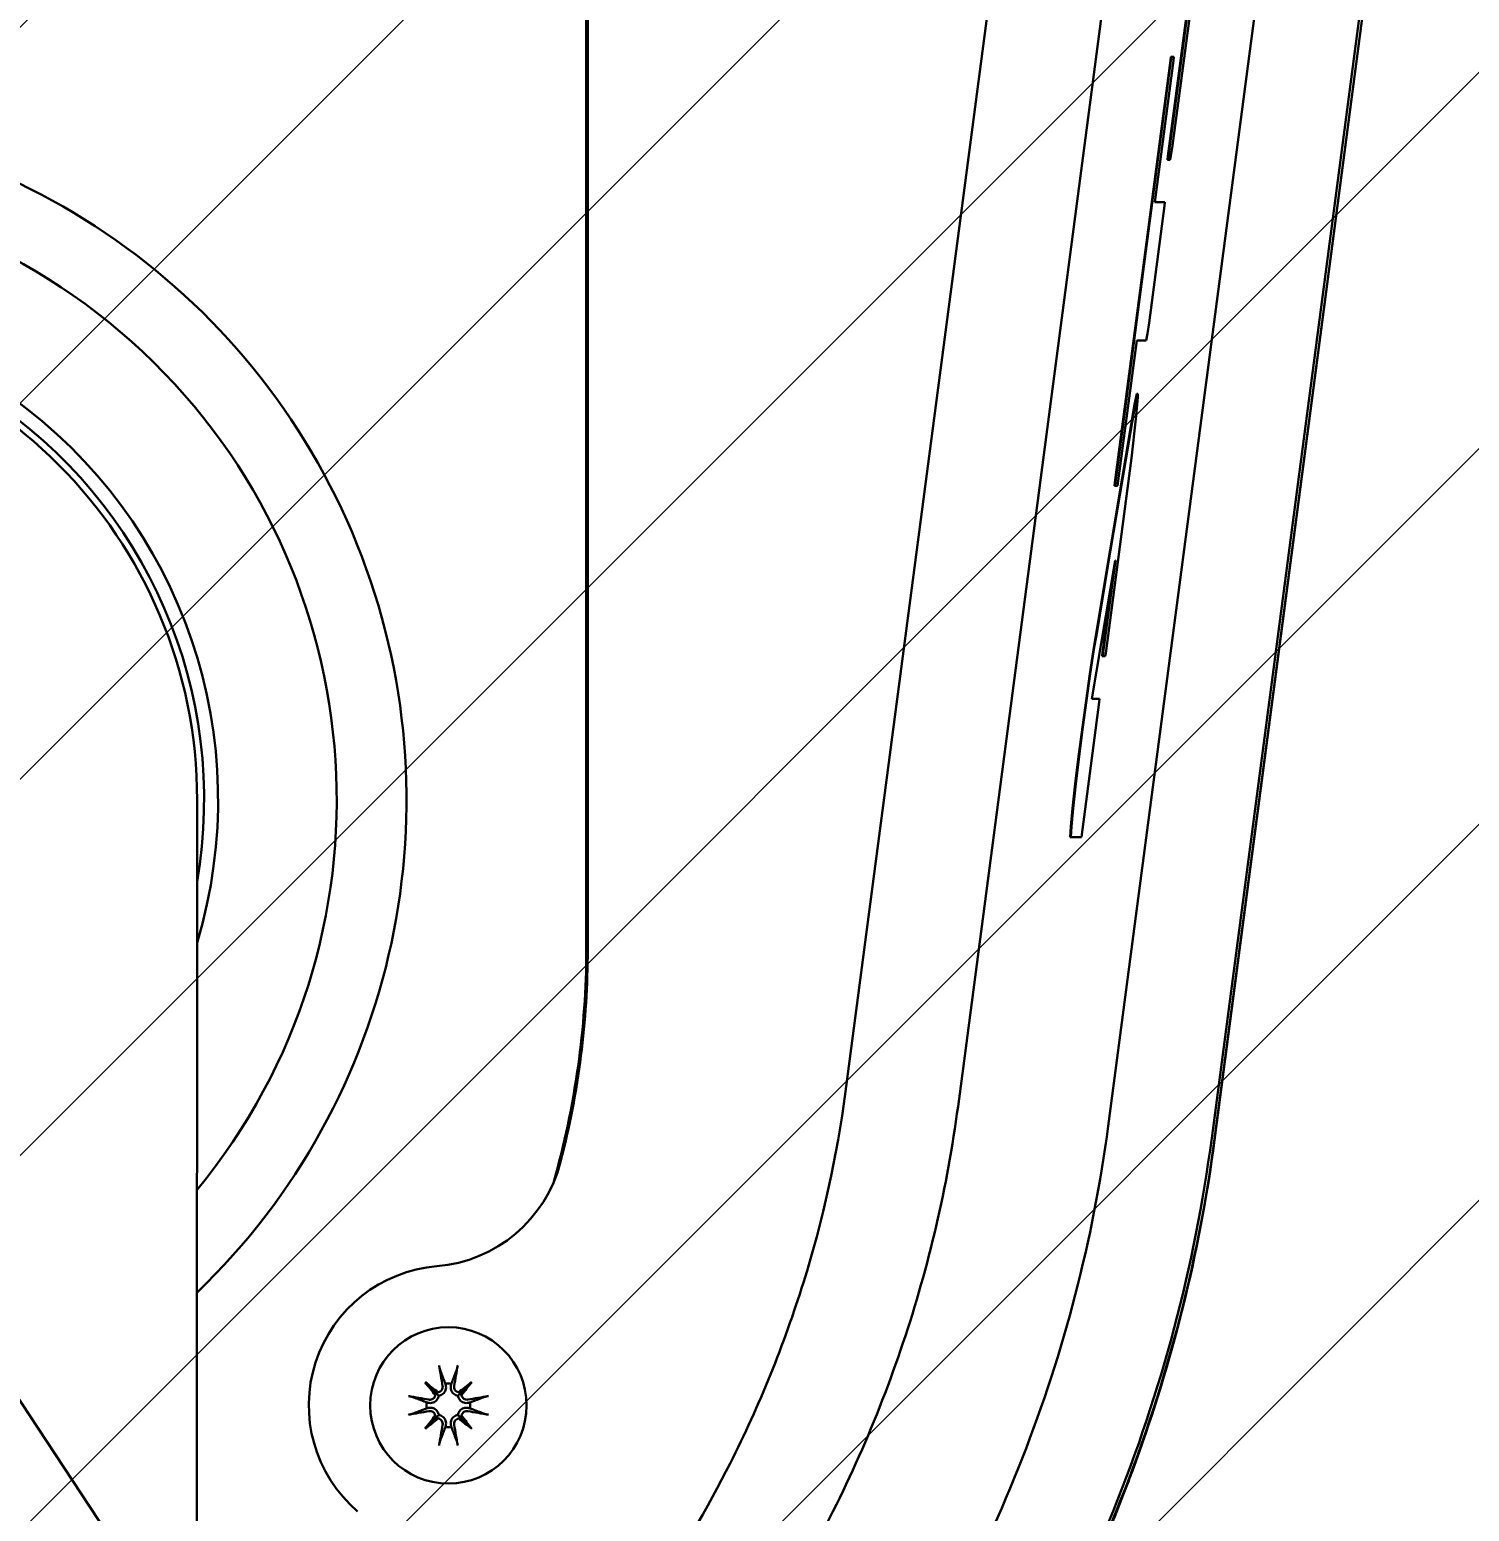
# Model space of a CAD drawing. Header units: millimetres. Extents: x 14 to 2348, y 26 to 1654.
# Drawn here: x 536.07 to 572.17, y 967.26 to 1004.41 of the extents above; entities that cross this region are included whole.
import ezdxf

# ---------------------------------------------------------------- set-up
doc = ezdxf.new("R2010")
doc.units = ezdxf.units.MM
doc.header["$LTSCALE"] = 4
for name, color, linetype, lineweight in [('可見邊線(ISO)', 7, 'Continuous', 30), ('標註(ISO)', 7, 'Continuous', 9), ('草圖幾何圖形(ISO)', 7, 'Continuous', 30)]:
    doc.layers.add(name, color=color, linetype=linetype, lineweight=lineweight)
doc.layers.add('填充線', color=7, linetype='Continuous', lineweight=9, true_color=0x1e1e47)
doc.styles.add('temp', font='')
doc.styles.get('temp').set_extended_font_data('PMingLiU')
doc.dimstyles.new('工研院N500', dxfattribs={"dimscale": 4, "dimtxt": 3, "dimasz": 2.5, "dimexe": 1, "dimexo": 1, "dimgap": 0.762, "dimtad": 1, "dimdec": 3, "dimrnd": 1e-08, "dimdsep": 46, "dimtxsty": 'temp', "dimcen": 0.09, "dimdle": 10, "dimclrd": 1, "dimclre": 1, "dimclrt": 7, "dimazin": 2, "dimtfac": 0.666667, "dimtdec": 3, "dimtmove": 0, "dimatfit": 3, "dimfxl": 1, "dimtolj": 1, "dimlwd": 15, "dimlwe": 15, "dimarcsym": 0})

# ---------------------------------------------------------------- blocks, each defined once
blk = doc.blocks.new('*D75')
at = {"layer": 'Defpoints', "color": 0, "linetype": 'Continuous', "transparency": 16777216}
for p in [(528.152, 981.463), (870.28, 861.448), (528.152, 841.521), (635.613, 751.351)]:
    blk.add_point(p, dxfattribs=at)
at = {"layer": '標註(ISO)', "color": 1, "linetype": 'Continuous', "lineweight": 15, "transparency": 16777216}
for p, q in [((528.152, 985.463), (528.152, 1188.229)), ((638.677, 748.78), (793.746, 618.662))]:
    blk.add_line(p, q, dxfattribs=at)
blk.add_arc((528.152, 841.521), 342.708, 321.67191, 88.32809, dxfattribs=at)
at = {"layer": '標註(ISO)', "color": 1, "linetype": 'Continuous', "transparency": 16777216}
for points in [[(538.127, 1182.417), (538.175, 1185.75), (528.152, 1184.229)], [(798.289, 627.934), (795.705, 630.039), (790.682, 621.233)]]:
    blk.add_solid(points, dxfattribs=at)
at = {"layer": '標註(ISO)', "color": 7, "linetype": 'Continuous', "lineweight": 18, "transparency": 16777216, "insert": (847.895, 1005.573), "char_height": 12, "attachment_point": 1, "rotation": 295, "style": 'temp'}
blk.add_mtext('\\A1;130°', dxfattribs=at)
blk = doc.blocks.new('*D77')
at = {"layer": 'Defpoints', "color": 0, "linetype": 'Continuous', "transparency": 16777216}
for p in [(528.152, 983.766), (528.152, 981.666), (529.308, 979.913), (717.221, 955.991)]:
    blk.add_point(p, dxfattribs=at)
at = {"layer": '標註(ISO)', "color": 1, "linetype": 'Continuous', "lineweight": 15, "transparency": 16777216}
blk.add_line((531.51, 976.574), (635.388, 819.035), dxfattribs=at)
blk.add_arc((528.152, 981.666), 190.804, 306.4032, 86.9968, dxfattribs=at)
at = {"layer": '標註(ISO)', "color": 1, "linetype": 'Continuous', "transparency": 16777216}
for points in [[(538.105, 1170.543), (538.192, 1173.875), (528.152, 1172.471)], [(642.341, 826.729), (640.434, 829.463), (633.186, 822.374)]]:
    blk.add_solid(points, dxfattribs=at)
at = {"layer": '標註(ISO)', "color": 7, "linetype": 'Continuous', "lineweight": 18, "transparency": 16777216, "insert": (721.072, 1060.268), "char_height": 12, "attachment_point": 1, "rotation": 286.7, "style": 'temp'}
blk.add_mtext('\\A1;146.6°', dxfattribs=at)

msp = doc.modelspace()

# ---------------------------------------------------------------- hatches: boundary and pattern name
at = {"layer": '填充線'}
h = msp.add_hatch(dxfattribs=at)
h.set_pattern_fill('ANSI31', color=256, scale=53.34, style=0)
h.set_pattern_definition([(45, (-13.047, 389.5956), (-4.714634, 4.714634), [])])
edge = h.paths.add_edge_path()
edge.add_arc((421.12008, 751.35132), 140, 73.4166874, 220)
edge.add_arc((528.3663, 841.34159), 280, -40, 220, ccw=False)
edge.add_arc((635.61252, 751.35132), 140, 320, 466.5833126)
edge.add_arc((528.3663, 841.34159), 80.5, 33.2916563, 146.7083437)

# ---------------------------------------------------------------- linework, layer by layer
at = {"layer": '可見邊線(ISO)'}
for p, q in [((556.52602, 977.78489), (561.80694, 1017.89067)), ((559.34499, 977.4137), (564.62591, 1017.51948)), ((568.3901, 1017.02383), (563.10919, 976.91805)), ((570.9864, 1016.71863), (565.70549, 976.61285)), ((565.77818, 976.60328), (571.05909, 1016.70906)), ((565.77834, 976.56605), (571.05925, 1016.67183)), ((550.02439, 1014.02269), (550.02439, 981.34214)), ((550.06105, 1014.02269), (550.06105, 981.34214)), ((565.7436, 1009.23625), (564.72519, 1001.50195)), ((564.6102, 1001.23525), (565.37108, 1007.01375)), ((564.62432, 1001.23525), (565.38521, 1007.01375)), ((563.27732, 993.05645), (564.67032, 1003.63555)), ((563.29145, 993.05645), (564.68445, 1003.63555)), ((564.75019, 1003.63555), (564.28207, 1000.08043)), ((564.67032, 1003.63555), (564.68438, 1003.72445)), ((564.68445, 1003.63555), (564.67032, 1003.63555)), ((564.6985, 1003.72445), (564.68438, 1003.72445)), ((564.68445, 1003.63555), (564.6985, 1003.72445)), ((564.6985, 1003.72445), (564.7572, 1003.72445)), ((564.7572, 1003.72445), (564.75019, 1003.63555)), ((564.60084, 1001.14635), (564.6102, 1001.23525)), ((564.61497, 1001.14635), (564.60084, 1001.14635)), ((564.62432, 1001.23525), (564.6102, 1001.23525)), ((564.61497, 1001.14635), (564.62432, 1001.23525)), ((564.66662, 1001.14635), (564.61497, 1001.14635)), ((564.72519, 1001.50195), (564.66662, 1001.14635)), ((564.28207, 1000.08043), (564.53332, 1000.08043)), ((564.53332, 1000.08043), (564.52624, 999.99065)), ((564.52624, 999.99065), (564.13976, 997.05549)), ((564.13976, 997.05549), (564.10008, 996.79025)), ((564.10008, 996.79025), (564.06493, 996.61245)), ((563.82543, 996.61245), (563.34549, 992.96755)), ((564.06493, 996.61245), (563.82543, 996.61245)), ((563.77435, 995.01225), (563.8306, 995.27895)), ((563.78848, 995.01225), (563.84473, 995.27895)), ((563.85415, 995.19005), (563.80707, 994.65444)), ((563.84473, 995.27895), (563.8306, 995.27895)), ((563.84473, 995.27895), (563.85177, 995.27895)), ((563.85177, 995.27895), (563.85415, 995.19005)), ((563.15822, 991.36735), (563.77435, 995.01225)), ((563.17235, 991.36735), (563.78848, 995.01225)), ((563.78848, 995.01225), (563.77435, 995.01225)), ((563.80707, 994.65444), (563.69273, 993.66498)), ((563.69273, 993.66498), (563.04891, 988.77548)), ((563.26797, 992.96755), (563.27732, 993.05645)), ((563.28209, 992.96755), (563.26797, 992.96755)), ((563.29145, 993.05645), (563.27732, 993.05645)), ((563.28209, 992.96755), (563.29145, 993.05645)), ((563.34549, 992.96755), (563.28209, 992.96755)), ((562.8162, 989.32265), (563.15822, 991.36735)), ((562.83033, 989.32265), (563.17235, 991.36735)), ((563.17235, 991.36735), (563.15822, 991.36735)), ((563.28751, 991.10065), (562.69949, 987.63355)), ((562.97138, 988.78925), (563.23484, 990.7901)), ((562.9855, 988.78925), (563.28985, 991.10065)), ((563.28985, 991.10065), (563.28751, 991.10065)), ((562.75529, 988.96705), (562.8162, 989.32265)), ((562.76941, 988.96705), (562.83033, 989.32265)), ((562.83033, 989.32265), (562.8162, 989.32265)), ((562.71313, 988.70035), (562.75529, 988.96705)), ((562.72725, 988.70035), (562.76941, 988.96705)), ((562.76941, 988.96705), (562.75529, 988.96705)), ((562.64761, 988.25652), (562.71313, 988.70035)), ((562.66174, 988.25652), (562.72725, 988.70035)), ((562.72725, 988.70035), (562.71313, 988.70035)), ((562.96202, 988.70035), (562.97138, 988.78925)), ((562.97614, 988.70035), (562.96202, 988.70035)), ((562.9855, 988.78925), (562.97138, 988.78925)), ((562.97614, 988.70035), (562.9855, 988.78925)), ((563.03703, 988.70035), (562.97614, 988.70035)), ((563.04891, 988.77548), (563.03703, 988.70035)), ((562.46257, 986.92235), (562.64761, 988.25652)), ((562.4767, 986.92235), (562.66174, 988.25652)), ((562.66174, 988.25652), (562.64761, 988.25652)), ((562.88736, 987.54465), (562.44254, 984.16645)), ((562.69949, 987.63355), (562.89672, 987.63355)), ((562.89672, 987.63355), (562.88736, 987.54465)), ((562.35957, 986.12225), (562.46257, 986.92235)), ((562.37369, 986.12225), (562.4767, 986.92235)), ((562.4767, 986.92235), (562.46257, 986.92235)), ((562.28467, 985.49995), (562.35957, 986.12225)), ((562.2988, 985.49995), (562.37369, 986.12225)), ((562.37369, 986.12225), (562.35957, 986.12225)), ((562.21682, 984.87765), (562.28467, 985.49995)), ((562.23094, 984.87765), (562.2988, 985.49995)), ((562.2988, 985.49995), (562.28467, 985.49995)), ((540.14211, 772.05594), (540.2663, 985.09111)), ((562.17238, 984.43315), (562.21682, 984.87765)), ((562.1865, 984.43315), (562.23094, 984.87765)), ((562.23094, 984.87765), (562.21682, 984.87765)), ((562.15604, 984.16645), (562.17238, 984.43315)), ((562.17017, 984.16645), (562.1865, 984.43315)), ((562.1865, 984.43315), (562.17238, 984.43315)), ((562.17017, 984.16645), (562.15604, 984.16645)), ((562.44254, 984.16645), (562.17017, 984.16645)), ((545.98186, 970.50188), (546.26025, 970.22349)), ((547.15074, 970.50188), (546.87235, 970.22349)), ((545.98186, 969.333), (546.26025, 969.61139)), ((547.15074, 969.333), (546.87235, 969.61139))]:
    msp.add_line(p, q, dxfattribs=at)
msp.add_circle((546.5663, 969.91744), 1.96, dxfattribs=at)
for centre, radius, start, end in [((528.3663, 985.09804), 17.15, 313.904439, 226.02876), ((528.3663, 985.09804), 15.4, 320.566031, 219.367168), ((528.3663, 985.09804), 12.425, 343.25145, 196.681749), ((528.3663, 985.09804), 12.075, 350.200099, 189.7331), ((528.3663, 985.09804), 11.9, 359.9666, 179.9666), ((545.98974, 976.89365), 3.5, 274.724516, 345.5748), ((546.5663, 969.91744), 3.5, 94.724516, 229.386391), ((546.5663, 969.91744), 0.55006, 82.104465, 97.895535), ((546.5663, 969.91744), 0.55006, 172.104465, 187.895535), ((546.5663, 969.91744), 0.55006, 352.104465, 7.895535), ((546.5663, 969.91744), 0.55006, 262.104465, 277.895535)]:
    msp.add_arc(centre, radius, start, end, dxfattribs=at)
for centre, major_axis, ratio, start_param, end_param in [((532.64306, 979.18507), (8.56258, 17.51966), 0.86577099, 4.94562059, 5.22631504), ((546.81418, 969.96564), (0.66635, -3.42662), 0.08715574, 4.41332035, 4.56725609), ((546.31842, 969.96564), (0.66635, 3.42662), 0.08715574, 4.85752187, 5.01145761), ((546.95675, 970.24143), (-2.21069, 2.6641), 0.17364818, 1.33077346, 1.45285674), ((546.2423, 969.52699), (2.6641, -2.21069), 0.17364818, 1.68873592, 1.81081919), ((546.89029, 969.52699), (2.6641, 2.21069), 0.17364818, 1.33077346, 1.45285674), ((546.17585, 970.24143), (-2.21069, -2.6641), 0.17364818, 1.68873592, 1.81081919), ((546.51809, 969.66956), (-3.42662, 0.66635), 0.08715574, 4.85752187, 5.01145761), ((546.15063, 970.23045), (-0.09079, -0.07534), 0.86822375, 1.8313258, 2.31493563), ((546.25328, 970.3331), (-0.07534, -0.09079), 0.86822375, 0.82665702, 1.31026685), ((546.87931, 970.3331), (-0.07534, 0.09079), 0.86822375, 1.8313258, 2.31493563), ((546.98196, 970.23045), (-0.09079, 0.07534), 0.86822375, 0.82665702, 1.31026685), ((546.6145, 969.66956), (-3.42662, -0.66635), 0.08715574, 4.41332035, 4.56725609), ((546.51809, 970.16532), (3.42662, 0.66635), 0.08715574, 4.41332035, 4.56725609), ((546.95675, 969.59344), (2.21069, 2.6641), 0.17364818, 1.68873592, 1.81081919), ((546.2423, 970.30789), (-2.6641, -2.21069), 0.17364818, 1.33077346, 1.45285674), ((546.15063, 969.60443), (0.09079, -0.07534), 0.86822375, 0.82665702, 1.31026685), ((546.25328, 969.50177), (0.07534, -0.09079), 0.86822375, 1.8313258, 2.31493563), ((546.87931, 969.50177), (0.07534, 0.09079), 0.86822375, 0.82665702, 1.31026685), ((546.89029, 970.30789), (-2.6641, 2.21069), 0.17364818, 1.68873592, 1.81081919), ((546.98196, 969.60443), (0.09079, 0.07534), 0.86822375, 1.8313258, 2.31493563), ((546.17585, 969.59344), (2.21069, -2.6641), 0.17364818, 1.33077346, 1.45285674), ((546.6145, 970.16532), (3.42662, -0.66635), 0.08715574, 4.85752187, 5.01145761), ((546.81418, 969.86923), (-0.66635, -3.42662), 0.08715574, 4.85752187, 5.01145761), ((546.31842, 969.86923), (-0.66635, 3.42662), 0.08715574, 4.41332035, 4.56725609)]:
    msp.add_ellipse(centre, major_axis=major_axis, ratio=ratio, start_param=start_param, end_param=end_param, dxfattribs=at)
for points, knots in [([(550.02439, 981.34214), (550.02438, 980.3619), (549.95401, 979.38216), (549.67835, 977.42833), (549.47136, 976.4547), (549.2001, 975.49952)], [0, 0, 0, 0, 0.42010091, 0.42010091, 0.845644404, 0.845644404, 0.845644404, 0.845644404]), ([(547.78462, 960.62789), (550.76624, 963.41317), (552.55025, 966.32834), (554.3651, 969.91767), (554.98372, 971.44249), (555.95796, 974.56479), (556.31256, 976.16371), (556.52602, 977.78489)], [-2.41858002, -2.41858002, -2.41858002, -2.41858002, -1.39853019, -1.39853019, -0.70078893, -0.70078893, 0, 0, 0, 0]), ([(547.60131, 956.7423), (550.84832, 959.25899), (553.45556, 962.30192), (556.4903, 967.68605), (557.31912, 969.55236), (558.61286, 973.40832), (559.07704, 975.39789), (559.34505, 977.4137)], [-3.51765724, -3.51765724, -3.51765724, -3.51765724, -1.74142835, -1.74142835, -0.87152289, -0.87152289, 0, 0, 0, 0]), ([(563.10919, 976.91805), (562.73401, 974.06873), (562.00379, 971.26521), (559.90564, 965.91299), (558.53552, 963.35917), (555.2018, 958.63925), (553.26118, 956.51829), (549.6376, 953.45495), (547.24479, 951.62306), (543.84773, 949.95564)], [-9.0389146, -9.0389146, -9.0389146, -9.0389146, -6.57529737, -6.57529737, -4.11111172, -4.11111172, -1.62180812, -1.62180812, -0.000001, -0.000001, -0.000001, -0.000001]), ([(565.70549, 976.61285), (565.2834, 973.40869), (564.44575, 970.26098), (561.39346, 962.72567), (559.18033, 959.74218), (558.50381, 958.83017)], [0.00000098, 0.00000098, 0.00000098, 0.00000098, 1.38507769, 1.38507769, 3.48420233, 3.48420233, 3.48420233, 3.48420233]), ([(558.56409, 958.78836), (559.24062, 959.70039), (561.45831, 962.69005), (564.51627, 970.24001), (565.35531, 973.39333), (565.77818, 976.60328)], [-3.49094383, -3.49094383, -3.49094383, -3.49094383, -1.38757984, -1.38757984, -0.000001, -0.000001, -0.000001, -0.000001]), ([(559.90871, 960.68705), (560.635, 961.80558), (561.3021, 962.96115), (561.9101, 964.1537), (561.95063, 964.23321), (561.99131, 964.3137), (562.03091, 964.39271), (562.58523, 965.49882), (563.08521, 966.62868), (563.53089, 967.78226), (563.59456, 967.94706), (563.65675, 968.11135), (563.71857, 968.27811), (564.18224, 969.52884), (564.5793, 970.79757), (564.9098, 972.0843), (564.93184, 972.17008), (564.95322, 972.25451), (564.97502, 972.34188), (565.32382, 973.73986), (565.5916, 975.14792), (565.77834, 976.56605)], [0, 0, 0, 0, 0.234375, 0.234375, 0.234375, 0.25, 0.25, 0.25, 0.46875, 0.46875, 0.46875, 0.5, 0.5, 0.5, 0.734375, 0.734375, 0.734375, 0.75, 0.75, 0.75, 1, 1, 1, 1]), ([(546.3589, 970.80659), (546.35722, 970.81096), (546.35514, 970.81743), (546.35085, 970.83236), (546.34787, 970.84401), (546.34283, 970.86571), (546.33988, 970.87958), (546.33584, 970.90036), (546.33399, 970.91057), (546.33246, 970.91973)], [0.0475683219, 0.0475683219, 0.0475683219, 0.0475683219, 0.0518037472, 0.0518037472, 0.0569688414, 0.0569688414, 0.0621348202, 0.0621348202, 0.0660399938, 0.0660399938, 0.0660399938, 0.0660399938]), ([(546.80014, 970.91973), (546.79861, 970.91057), (546.79676, 970.90036), (546.79272, 970.87958), (546.78977, 970.86571), (546.78472, 970.84401), (546.78174, 970.83236), (546.77746, 970.81743), (546.77538, 970.81096), (546.7737, 970.80659)], [0.0168342393, 0.0168342393, 0.0168342393, 0.0168342393, 0.0207394129, 0.0207394129, 0.0259053918, 0.0259053918, 0.0310704859, 0.0310704859, 0.0353059113, 0.0353059113, 0.0353059113, 0.0353059113]), ([(546.4223, 970.40375), (546.42528, 970.38729), (546.42522, 970.36909), (546.41778, 970.33417), (546.4104, 970.31746), (546.39147, 970.28983), (546.37872, 970.27701), (546.34918, 970.25751), (546.33238, 970.25082), (546.31407, 970.24718), (546.31207, 970.24683), (546.31004, 970.24652)], [0, 0, 0, 0, 0.0072458737, 0.0072458737, 0.0144917474, 0.0144917474, 0.0216328704, 0.0216328704, 0.0287739933, 0.0287739933, 0.0296410879, 0.0296410879, 0.0296410879, 0.0296410879]), ([(546.50123, 970.4191), (546.50316, 970.41117), (546.50461, 970.40322), (546.50812, 970.37557), (546.50795, 970.35375), (546.5007, 970.31082), (546.49363, 970.28971), (546.47612, 970.25521), (546.46508, 970.23871), (546.43797, 970.20923), (546.42188, 970.19625), (546.3889, 970.17652), (546.36986, 970.16848), (546.34201, 970.16134), (546.33348, 970.15973), (546.32508, 970.15866)], [0.1207276167, 0.1207276167, 0.1207276167, 0.1207276167, 0.1245879817, 0.1245879817, 0.1342557864, 0.1342557864, 0.1439235912, 0.1439235912, 0.152159121, 0.152159121, 0.1603946507, 0.1603946507, 0.1686301804, 0.1686301804, 0.1722209962, 0.1722209962, 0.1722209962, 0.1722209962]), ([(546.80752, 970.15866), (546.79911, 970.15973), (546.79059, 970.16134), (546.76274, 970.16848), (546.74369, 970.17652), (546.71071, 970.19625), (546.69463, 970.20923), (546.66752, 970.23871), (546.65648, 970.25521), (546.63897, 970.28971), (546.63189, 970.31082), (546.62464, 970.35375), (546.62448, 970.37557), (546.62698, 970.39533), (546.62799, 970.40322), (546.62944, 970.41117), (546.63137, 970.4191)], [-0.0476330145, -0.0476330145, -0.0476330145, -0.0476330145, -0.0440421987, -0.0440421987, -0.035806669, -0.035806669, -0.0275711393, -0.0275711393, -0.0193356095, -0.0193356095, -0.0096678048, -0.0096678048, 0, 0, 0, 0.003860365, 0.003860365, 0.003860365, 0.003860365]), ([(546.82255, 970.24652), (546.81189, 970.24814), (546.80116, 970.25112), (546.77465, 970.26218), (546.75972, 970.27239), (546.73603, 970.29593), (546.72571, 970.31085), (546.71188, 970.34352), (546.70838, 970.36125), (546.70803, 970.38631), (546.70872, 970.39505), (546.7103, 970.40375)], [0.0172141153, 0.0172141153, 0.0172141153, 0.0172141153, 0.0216673994, 0.0216673994, 0.0288082122, 0.0288082122, 0.0359902002, 0.0359902002, 0.0431721882, 0.0431721882, 0.046823968, 0.046823968, 0.046823968, 0.046823968]), ([(545.56401, 970.15128), (545.57317, 970.14975), (545.58338, 970.1479), (545.60415, 970.14386), (545.61803, 970.14091), (545.63973, 970.13587), (545.65138, 970.13288), (545.66631, 970.1286), (545.67278, 970.12652), (545.67715, 970.12484)], [0.0168342393, 0.0168342393, 0.0168342393, 0.0168342393, 0.0207394129, 0.0207394129, 0.0259053918, 0.0259053918, 0.0310704859, 0.0310704859, 0.0353059113, 0.0353059113, 0.0353059113, 0.0353059113]), ([(546.32508, 970.15866), (546.32401, 970.15025), (546.3224, 970.14173), (546.31525, 970.11388), (546.30722, 970.09483), (546.28749, 970.06185), (546.27451, 970.04577), (546.24503, 970.01866), (546.22852, 970.00762), (546.19403, 969.99011), (546.17292, 969.98304), (546.12999, 969.97578), (546.10816, 969.97562), (546.0884, 969.97813), (546.08051, 969.97913), (546.07256, 969.98058), (546.06464, 969.98251)], [-0.0476330145, -0.0476330145, -0.0476330145, -0.0476330145, -0.0440421987, -0.0440421987, -0.035806669, -0.035806669, -0.0275711393, -0.0275711393, -0.0193356095, -0.0193356095, -0.0096678048, -0.0096678048, 0, 0, 0, 0.003860365, 0.003860365, 0.003860365, 0.003860365]), ([(546.23722, 970.17369), (546.23559, 970.16303), (546.23262, 970.1523), (546.22155, 970.12579), (546.21135, 970.11086), (546.18781, 970.08717), (546.17288, 970.07685), (546.14022, 970.06302), (546.12248, 970.05952), (546.09742, 970.05917), (546.08869, 970.05986), (546.07999, 970.06144)], [0.0172141153, 0.0172141153, 0.0172141153, 0.0172141153, 0.0216673994, 0.0216673994, 0.0288082122, 0.0288082122, 0.0359902002, 0.0359902002, 0.0431721882, 0.0431721882, 0.046823968, 0.046823968, 0.046823968, 0.046823968]), ([(546.26025, 970.22349), (546.26471, 970.21903), (546.26878, 970.21496), (546.29249, 970.19125), (546.30873, 970.175), (546.32472, 970.15902), (546.3249, 970.15884), (546.32508, 970.15866)], [-2.828207794, -2.828207794, -2.828207794, -2.828207794, -2.812267488, -2.812267488, -2.724384129, -2.724384129, -2.723378434, -2.723378434, -2.723378434, -2.723378434]), ([(546.87235, 970.22349), (546.86789, 970.21903), (546.86382, 970.21496), (546.84011, 970.19125), (546.82386, 970.175), (546.80788, 970.15902), (546.8077, 970.15884), (546.80752, 970.15866)], [-2.828207794, -2.828207794, -2.828207794, -2.828207794, -2.812267488, -2.812267488, -2.724384129, -2.724384129, -2.723378434, -2.723378434, -2.723378434, -2.723378434]), ([(547.06796, 969.98251), (547.06003, 969.98058), (547.05208, 969.97913), (547.02443, 969.97562), (547.00261, 969.97578), (546.95968, 969.98304), (546.93857, 969.99011), (546.90407, 970.00762), (546.88757, 970.01866), (546.85809, 970.04577), (546.84511, 970.06185), (546.82538, 970.09483), (546.81734, 970.11388), (546.8102, 970.14173), (546.80859, 970.15025), (546.80752, 970.15866)], [0.1207276167, 0.1207276167, 0.1207276167, 0.1207276167, 0.1245879817, 0.1245879817, 0.1342557864, 0.1342557864, 0.1439235912, 0.1439235912, 0.152159121, 0.152159121, 0.1603946507, 0.1603946507, 0.1686301804, 0.1686301804, 0.1722209962, 0.1722209962, 0.1722209962, 0.1722209962]), ([(547.05261, 970.06144), (547.03614, 970.05845), (547.01795, 970.05851), (546.98303, 970.06595), (546.96632, 970.07333), (546.93868, 970.09227), (546.92587, 970.10502), (546.90637, 970.13456), (546.89968, 970.15136), (546.89604, 970.16966), (546.89569, 970.17167), (546.89538, 970.17369)], [0, 0, 0, 0, 0.0072458737, 0.0072458737, 0.0144917474, 0.0144917474, 0.0216328704, 0.0216328704, 0.0287739933, 0.0287739933, 0.0296410879, 0.0296410879, 0.0296410879, 0.0296410879]), ([(547.45545, 970.12484), (547.45982, 970.12652), (547.46629, 970.1286), (547.48122, 970.13288), (547.49287, 970.13587), (547.51457, 970.14091), (547.52844, 970.14386), (547.54922, 970.1479), (547.55943, 970.14975), (547.56859, 970.15128)], [0.0475683219, 0.0475683219, 0.0475683219, 0.0475683219, 0.0518037472, 0.0518037472, 0.0569688414, 0.0569688414, 0.0621348202, 0.0621348202, 0.0660399938, 0.0660399938, 0.0660399938, 0.0660399938]), ([(545.67715, 969.71004), (545.67278, 969.70836), (545.66631, 969.70628), (545.65138, 969.70199), (545.63973, 969.69901), (545.61803, 969.69397), (545.60415, 969.69102), (545.58338, 969.68698), (545.57317, 969.68513), (545.56401, 969.6836)], [0.0475683219, 0.0475683219, 0.0475683219, 0.0475683219, 0.0518037472, 0.0518037472, 0.0569688414, 0.0569688414, 0.0621348202, 0.0621348202, 0.0660399938, 0.0660399938, 0.0660399938, 0.0660399938]), ([(546.06464, 969.85237), (546.07256, 969.8543), (546.08051, 969.85575), (546.10816, 969.85926), (546.12999, 969.85909), (546.17292, 969.85184), (546.19403, 969.84477), (546.22852, 969.82726), (546.24503, 969.81622), (546.27451, 969.78911), (546.28749, 969.77302), (546.30722, 969.74004), (546.31525, 969.721), (546.3224, 969.69315), (546.32401, 969.68462), (546.32508, 969.67622)], [0.1207276167, 0.1207276167, 0.1207276167, 0.1207276167, 0.1245879817, 0.1245879817, 0.1342557864, 0.1342557864, 0.1439235912, 0.1439235912, 0.152159121, 0.152159121, 0.1603946507, 0.1603946507, 0.1686301804, 0.1686301804, 0.1722209962, 0.1722209962, 0.1722209962, 0.1722209962]), ([(546.07999, 969.77344), (546.09645, 969.77642), (546.11465, 969.77636), (546.14956, 969.76892), (546.16628, 969.76154), (546.19391, 969.74261), (546.20673, 969.72986), (546.22623, 969.70032), (546.23291, 969.68352), (546.23656, 969.66522), (546.23691, 969.66321), (546.23722, 969.66118)], [0, 0, 0, 0, 0.0072458737, 0.0072458737, 0.0144917474, 0.0144917474, 0.0216328704, 0.0216328704, 0.0287739933, 0.0287739933, 0.0296410879, 0.0296410879, 0.0296410879, 0.0296410879]), ([(546.26025, 969.61139), (546.26471, 969.61585), (546.26878, 969.61992), (546.29249, 969.64363), (546.30873, 969.65987), (546.32472, 969.67586), (546.3249, 969.67604), (546.32508, 969.67622)], [-2.828207794, -2.828207794, -2.828207794, -2.828207794, -2.812267488, -2.812267488, -2.724384129, -2.724384129, -2.723378434, -2.723378434, -2.723378434, -2.723378434]), ([(546.31004, 969.58836), (546.32071, 969.58673), (546.33143, 969.58376), (546.35795, 969.57269), (546.37288, 969.56249), (546.39657, 969.53895), (546.40689, 969.52402), (546.42072, 969.49136), (546.42422, 969.47362), (546.42456, 969.44856), (546.42388, 969.43983), (546.4223, 969.43113)], [0.0172141153, 0.0172141153, 0.0172141153, 0.0172141153, 0.0216673994, 0.0216673994, 0.0288082122, 0.0288082122, 0.0359902002, 0.0359902002, 0.0431721882, 0.0431721882, 0.046823968, 0.046823968, 0.046823968, 0.046823968]), ([(546.32508, 969.67622), (546.33348, 969.67515), (546.34201, 969.67354), (546.36986, 969.66639), (546.3889, 969.65836), (546.42188, 969.63863), (546.43797, 969.62565), (546.46508, 969.59617), (546.47612, 969.57967), (546.49363, 969.54517), (546.5007, 969.52406), (546.50795, 969.48113), (546.50812, 969.4593), (546.50561, 969.43954), (546.50461, 969.43165), (546.50316, 969.42371), (546.50123, 969.41578)], [-0.0476330145, -0.0476330145, -0.0476330145, -0.0476330145, -0.0440421987, -0.0440421987, -0.035806669, -0.035806669, -0.0275711393, -0.0275711393, -0.0193356095, -0.0193356095, -0.0096678048, -0.0096678048, 0, 0, 0, 0.003860365, 0.003860365, 0.003860365, 0.003860365]), ([(546.63137, 969.41578), (546.62944, 969.42371), (546.62799, 969.43165), (546.62448, 969.4593), (546.62464, 969.48113), (546.63189, 969.52406), (546.63897, 969.54517), (546.65648, 969.57967), (546.66752, 969.59617), (546.69463, 969.62565), (546.71071, 969.63863), (546.74369, 969.65836), (546.76274, 969.66639), (546.79059, 969.67354), (546.79911, 969.67515), (546.80752, 969.67622)], [0.1207276167, 0.1207276167, 0.1207276167, 0.1207276167, 0.1245879817, 0.1245879817, 0.1342557864, 0.1342557864, 0.1439235912, 0.1439235912, 0.152159121, 0.152159121, 0.1603946507, 0.1603946507, 0.1686301804, 0.1686301804, 0.1722209962, 0.1722209962, 0.1722209962, 0.1722209962]), ([(546.7103, 969.43113), (546.70731, 969.44759), (546.70737, 969.46579), (546.71481, 969.5007), (546.72219, 969.51742), (546.74113, 969.54505), (546.75388, 969.55787), (546.78342, 969.57737), (546.80022, 969.58405), (546.81852, 969.5877), (546.82053, 969.58805), (546.82255, 969.58836)], [0, 0, 0, 0, 0.0072458737, 0.0072458737, 0.0144917474, 0.0144917474, 0.0216328704, 0.0216328704, 0.0287739933, 0.0287739933, 0.0296410879, 0.0296410879, 0.0296410879, 0.0296410879]), ([(546.80752, 969.67622), (546.80859, 969.68462), (546.8102, 969.69315), (546.81734, 969.721), (546.82538, 969.74004), (546.84511, 969.77302), (546.85809, 969.78911), (546.88757, 969.81622), (546.90407, 969.82726), (546.93857, 969.84477), (546.95968, 969.85184), (547.00261, 969.85909), (547.02443, 969.85926), (547.04419, 969.85675), (547.05208, 969.85575), (547.06003, 969.8543), (547.06796, 969.85237)], [-0.0476330145, -0.0476330145, -0.0476330145, -0.0476330145, -0.0440421987, -0.0440421987, -0.035806669, -0.035806669, -0.0275711393, -0.0275711393, -0.0193356095, -0.0193356095, -0.0096678048, -0.0096678048, 0, 0, 0, 0.003860365, 0.003860365, 0.003860365, 0.003860365]), ([(546.87235, 969.61139), (546.86789, 969.61585), (546.86382, 969.61992), (546.84011, 969.64363), (546.82386, 969.65987), (546.80788, 969.67586), (546.8077, 969.67604), (546.80752, 969.67622)], [-2.828207794, -2.828207794, -2.828207794, -2.828207794, -2.812267488, -2.812267488, -2.724384129, -2.724384129, -2.723378434, -2.723378434, -2.723378434, -2.723378434]), ([(546.89538, 969.66118), (546.897, 969.67185), (546.89998, 969.68257), (546.91104, 969.70909), (546.92125, 969.72402), (546.94479, 969.74771), (546.95971, 969.75803), (546.99238, 969.77186), (547.01011, 969.77536), (547.03517, 969.7757), (547.04391, 969.77502), (547.05261, 969.77344)], [0.0172141153, 0.0172141153, 0.0172141153, 0.0172141153, 0.0216673994, 0.0216673994, 0.0288082122, 0.0288082122, 0.0359902002, 0.0359902002, 0.0431721882, 0.0431721882, 0.046823968, 0.046823968, 0.046823968, 0.046823968]), ([(547.56859, 969.6836), (547.55943, 969.68513), (547.54922, 969.68698), (547.52844, 969.69102), (547.51457, 969.69397), (547.49287, 969.69901), (547.48122, 969.70199), (547.46629, 969.70628), (547.45982, 969.70836), (547.45545, 969.71004)], [0.0168342393, 0.0168342393, 0.0168342393, 0.0168342393, 0.0207394129, 0.0207394129, 0.0259053918, 0.0259053918, 0.0310704859, 0.0310704859, 0.0353059113, 0.0353059113, 0.0353059113, 0.0353059113]), ([(546.33246, 968.91515), (546.33399, 968.92431), (546.33584, 968.93452), (546.33988, 968.95529), (546.34283, 968.96917), (546.34787, 968.99087), (546.35085, 969.00252), (546.35514, 969.01745), (546.35722, 969.02392), (546.3589, 969.02829)], [0.0168342393, 0.0168342393, 0.0168342393, 0.0168342393, 0.0207394129, 0.0207394129, 0.0259053918, 0.0259053918, 0.0310704859, 0.0310704859, 0.0353059113, 0.0353059113, 0.0353059113, 0.0353059113]), ([(546.7737, 969.02829), (546.77538, 969.02392), (546.77746, 969.01745), (546.78174, 969.00252), (546.78472, 968.99087), (546.78977, 968.96917), (546.79272, 968.95529), (546.79676, 968.93452), (546.79861, 968.92431), (546.80014, 968.91515)], [0.0475683219, 0.0475683219, 0.0475683219, 0.0475683219, 0.0518037472, 0.0518037472, 0.0569688414, 0.0569688414, 0.0621348202, 0.0621348202, 0.0660399938, 0.0660399938, 0.0660399938, 0.0660399938])]:
    msp.add_open_spline(points, degree=3, knots=knots, dxfattribs=at)
for points, weights in [([(546.3589, 970.80659), (546.44092, 970.59307), (546.49074, 970.46228)], [1.00480921713, 1.03376991465, 1]), ([(546.64186, 970.46228), (546.69167, 970.59307), (546.7737, 970.80659)], [1, 1.03376991465, 1.00480921713]), ([(546.49074, 970.46228), (546.4962, 970.43979), (546.50123, 970.4191)], [1, 1.03935638703, 1.0783666465]), ([(546.63137, 970.4191), (546.63639, 970.43979), (546.64186, 970.46228)], [1.07836664641, 1.03935638698, 1]), ([(546.02145, 969.993), (545.89067, 970.04281), (545.67715, 970.12484)], [1, 1.03376991465, 1.00480921713]), ([(546.06464, 969.98251), (546.04395, 969.98753), (546.02145, 969.993)], [1.07836664641, 1.03935638698, 1]), ([(547.11114, 969.993), (547.08865, 969.98753), (547.06796, 969.98251)], [1, 1.03935638703, 1.0783666465]), ([(547.45545, 970.12484), (547.24193, 970.04281), (547.11114, 969.993)], [1.00480921713, 1.03376991465, 1]), ([(545.67715, 969.71004), (545.89067, 969.79206), (546.02145, 969.84188)], [1.00480921713, 1.03376991465, 1]), ([(546.02145, 969.84188), (546.04395, 969.84734), (546.06464, 969.85237)], [1, 1.03935638703, 1.0783666465]), ([(547.06796, 969.85237), (547.08865, 969.84734), (547.11114, 969.84188)], [1.07836664641, 1.03935638698, 1]), ([(547.11114, 969.84188), (547.24193, 969.79206), (547.45545, 969.71004)], [1, 1.03376991465, 1.00480921713]), ([(546.49074, 969.37259), (546.44092, 969.24181), (546.3589, 969.02829)], [1, 1.03376991465, 1.00480921713]), ([(546.50123, 969.41578), (546.4962, 969.39509), (546.49074, 969.37259)], [1.07836664641, 1.03935638698, 1]), ([(546.64186, 969.37259), (546.63639, 969.39509), (546.63137, 969.41578)], [1, 1.03935638703, 1.0783666465]), ([(546.7737, 969.02829), (546.69167, 969.24181), (546.64186, 969.37259)], [1.00480921713, 1.03376991465, 1])]:
    msp.add_rational_spline(points, weights, degree=2, dxfattribs=at)
at = {"layer": '草圖幾何圖形(ISO)'}
msp.add_line((528.3663, 981.34159), (605.4336, 864.46289), dxfattribs=at)
msp.add_arc((528.3663, 841.34159), 280, 320, 220, dxfattribs=at)

# ---------------------------------------------------------------- dimensions: what is measured, and where the dimension line sits
at = {"layer": '標註(ISO)', "color": 1, "linetype": 'Continuous', "lineweight": 18, "true_color": 0xff0000}
for base, center, p1, p2, override, picture, middle in [((870.28014, 861.44803), (528.15208, 841.52134), (635.61252, 751.35132), (528.15208, 981.46331), {"dimgap": 0.762, "dimadec": 2, "dimtol": 0, "dimlim": 0, "dimtp": 0, "dimtm": 0, "dimtdec": 3}, '*D75', (838.75089, 986.35594)), ((717.22101, 955.99133), (528.15208, 981.66647), (529.30809, 979.91329), (528.15208, 983.76647), {"dimgap": 0.762, "dimse2": 1, "dimadec": 2, "dimtol": 0, "dimlim": 0, "dimtp": 0, "dimtm": 0, "dimtdec": 3}, '*D77', (710.90871, 1036.49608))]:
    dim = msp.add_angular_dim_3p(base=base, center=center, p1=p1, p2=p2, dimstyle='工研院N500', override=override, dxfattribs=at)
    dim.commit()
    dim.dimension.update_dxf_attribs({"geometry": picture, "text_midpoint": middle, "dimtype": 165})

doc.saveas('drawing.dxf')
